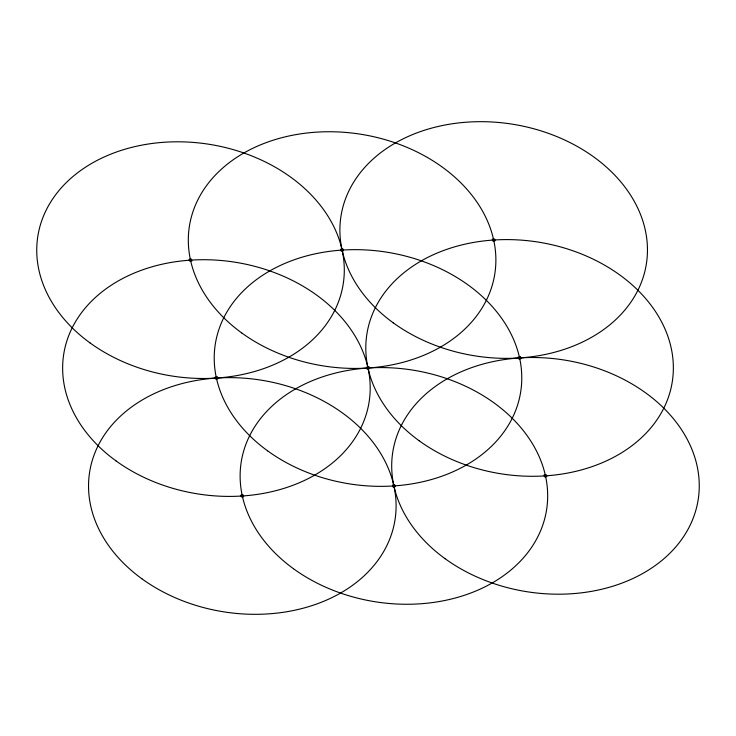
<?xml version="1.0" encoding="UTF-8"?>
<svg xmlns="http://www.w3.org/2000/svg" width="736" height="736" viewBox="0 0 736 736"><rect width="100%" height="100%" fill="white"/><g stroke="black" fill="none" stroke-linecap="round" stroke-linejoin="round"><path stroke-width="1.1" d="M190.569 259.146L189.17 259.302L189.557 261.068L191.829 260.921L191.443 259.155L190.569 259.146M342.148 249.09L340.75 249.246L341.136 251.013L343.408 250.856L343.022 249.09L342.148 249.09M493.727 239.034L492.329 239.182L492.715 240.948L494.988 240.801L494.601 239.034L493.736 239.09M217.341 377.071L215.068 377.218L215.455 378.985L217.727 378.838L217.341 377.071M368.92 367.006L366.648 367.163L367.034 368.929L369.306 368.773L368.92 367.006M520.499 356.951L518.227 357.098L518.613 358.874L520.886 358.717L520.499 356.951M242.365 494.978L240.966 495.135L241.353 496.901L243.625 496.754L243.239 494.988L242.365 494.978M393.944 484.923L392.546 485.079L392.932 486.846L395.204 486.689L394.818 484.923L393.953 484.978M545.523 474.867L544.125 475.014L544.511 476.79L546.784 476.634L546.397 474.867L545.523 474.867M393.282 322.856A154.542 117.337 8.8 0 0 644.754 271.805A154.542 117.337 8.8 0 0 442.998 125.405A154.542 117.337 8.8 0 0 393.282 322.856M445.087 558.688A154.542 117.337 8.8 0 0 696.55 507.638A154.542 117.337 8.8 0 0 494.804 361.238A154.542 117.337 8.8 0 0 445.087 558.688M267.6 450.837A154.542 117.337 8.8 0 0 519.073 399.786A154.542 117.337 8.8 0 0 317.326 253.386A154.542 117.337 8.8 0 0 267.6 450.837M90.123 342.976A154.542 117.337 8.8 0 0 341.596 291.925A154.542 117.337 8.8 0 0 139.849 145.526A154.542 117.337 8.8 0 0 90.123 342.976M419.18 440.772A154.542 117.337 8.8 0 0 670.652 389.721A154.542 117.337 8.8 0 0 468.906 243.322A154.542 117.337 8.8 0 0 419.18 440.772M293.508 568.753A154.542 117.337 8.8 0 0 544.971 517.702A154.542 117.337 8.8 0 0 343.224 371.303A154.542 117.337 8.8 0 0 293.508 568.753M241.702 332.92A154.542 117.337 8.8 0 0 493.175 281.87A154.542 117.337 8.8 0 0 291.419 135.47A154.542 117.337 8.8 0 0 241.702 332.92M116.021 460.892A154.542 117.337 8.8 0 0 367.494 409.842A154.542 117.337 8.8 0 0 165.747 263.442A154.542 117.337 8.8 0 0 116.021 460.892M141.928 578.809A154.542 117.337 8.8 0 0 393.392 527.758A154.542 117.337 8.8 0 0 191.645 381.358A154.542 117.337 8.8 0 0 141.928 578.809"/></g></svg>
